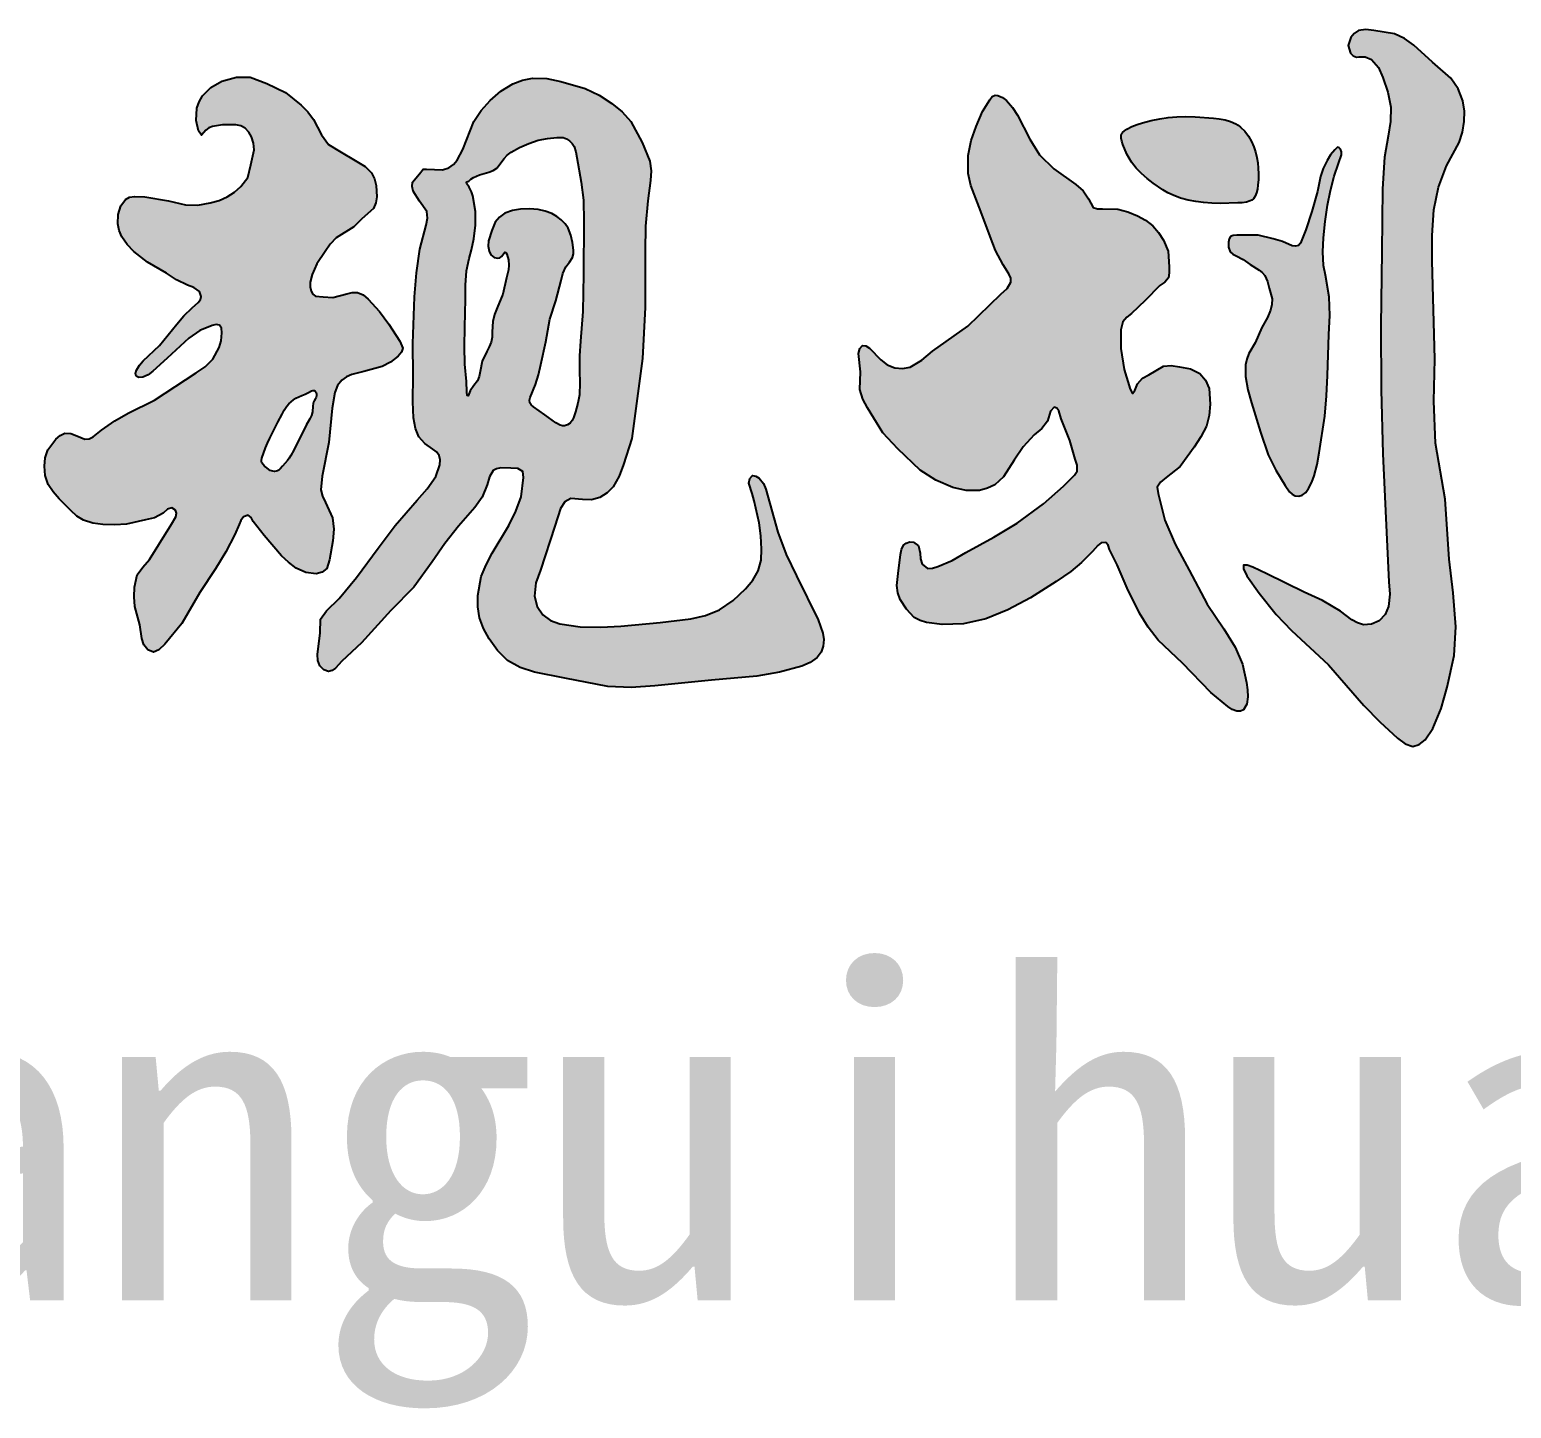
# Model space of a CAD drawing. Extents: x -137808 to 103746506, y -332957 to -111547.
# Drawn here: x 165944 to 166776, y -203745 to -202971 of the extents above; entities that cross this region are included whole.
import ezdxf

# ---------------------------------------------------------------- set-up
doc = ezdxf.new("R2010")
doc.units = 0
doc.header["$LTSCALE"] = 25
doc.header["$MEASUREMENT"] = 0
doc.layers.get('0').update_dxf_attribs({"linetype": 'CONTINUOUS'})
doc.styles.add('宋体', font='', dxfattribs={"width": 0.8})
doc.styles.get('宋体').set_extended_font_data('SimSun')

# ---------------------------------------------------------------- blocks, each defined once
blk = doc.blocks.new('tjnhty')
h = blk.add_hatch(color=256)
h.paths.add_polyline_path([(1269191.98, -1744035.84), (1269199.68, -1744028.61), (1269207.92, -1744020.25), (1269210.65, -1744018.24), (1269212.66, -1744015.89), (1269213.19, -1744013), (1269213.03, -1744009.78), (1269212.52, -1744000.93), (1269209.91, -1743994.71), (1269207.17, -1743990.42), (1269203.87, -1743986.67), (1269199.8, -1743983.56), (1269195.23, -1743981.05), (1269189.86, -1743978.8), (1269184.37, -1743977.43), (1269175.73, -1743977.23), (1269172.88, -1743977.21), (1269170.5, -1743976.43), (1269167.89, -1743971.61), (1269164.76, -1743967.09), (1269160.65, -1743963.57), (1269148.39, -1743954.73), (1269140.35, -1743946.9), (1269134.92, -1743938.06), (1269127.88, -1743924.6), (1269125.2, -1743920.26), (1269121.85, -1743916.37), (1269119.51, -1743914.59), (1269116.83, -1743913.56), (1269115.43, -1743913.27), (1269113.76, -1743914.14), (1269112.41, -1743916.03), (1269108.21, -1743922.59), (1269104.66, -1743930.99), (1269102.03, -1743938.74), (1269100.32, -1743947.14), (1269100.19, -1743957.25), (1269101.67, -1743964.05), (1269107.38, -1743978.64), (1269112.68, -1743992.6), (1269115.66, -1744000.61), (1269119.87, -1744008.68), (1269123.09, -1744013.63), (1269124.13, -1744016.03), (1269124.29, -1744018.32), (1269122.22, -1744021.78), (1269118.64, -1744025.03), (1269100.1, -1744043.02), (1269080.22, -1744056.98), (1269074.22, -1744062.07), (1269067.65, -1744065.95), (1269063.37, -1744066.85), (1269058.99, -1744066.49), (1269054.73, -1744064.7), (1269051.14, -1744061.9), (1269044.91, -1744055.41), (1269042.81, -1744054.08), (1269040.85, -1744053.79), (1269039.36, -1744055.51), (1269038.69, -1744058.38), (1269039.77, -1744068.66), (1269039.5, -1744078.66), (1269041.13, -1744083.92), (1269043.83, -1744088.94), (1269052.32, -1744102.88), (1269060.74, -1744111.91), (1269073.33, -1744123.82), (1269082.05, -1744129.51), (1269091.73, -1744133.56), (1269099.13, -1744135.21), (1269106.62, -1744135.18), (1269111.07, -1744134.05), (1269115.16, -1744132), (1269120.02, -1744127.56), (1269126.16, -1744118.27), (1269131.05, -1744110.74), (1269137.26, -1744104), (1269141.69, -1744100.38), (1269144.87, -1744096.29), (1269146.46, -1744090.69), (1269148.47, -1744088.47), (1269149.95, -1744089.06), (1269151.22, -1744090.59), (1269152.49, -1744095.02), (1269157.35, -1744107.28), (1269160.31, -1744117.63), (1269161.48, -1744121.12), (1269161.47, -1744124.39), (1269160, -1744126.61), (1269153.69, -1744132.9), (1269142.62, -1744142.78), (1269127.8, -1744153.67), (1269114.68, -1744161.5), (1269098.95, -1744170.06), (1269091.25, -1744174.65), (1269083.14, -1744177.9), (1269080.25, -1744178.92), (1269077.46, -1744178.98), (1269074.48, -1744176.54), (1269073.48, -1744173.65), (1269073.27, -1744170.47), (1269072.46, -1744166.28), (1269069.62, -1744164.25), (1269067.46, -1744164.12), (1269065.51, -1744164.76), (1269063.94, -1744166.01), (1269062.78, -1744168.45), (1269062.32, -1744171.28), (1269060.97, -1744181.81), (1269060.29, -1744188.57), (1269060.72, -1744192.67), (1269062.05, -1744196.53), (1269065.7, -1744201.8), (1269070.02, -1744206.53), (1269073.28, -1744208.28), (1269076.92, -1744209.36), (1269085.57, -1744210.58), (1269097.6, -1744210.18), (1269110.17, -1744207.34), (1269122.47, -1744202.34), (1269135.31, -1744195.45), (1269149.64, -1744186.27), (1269157.89, -1744180.68), (1269163.89, -1744175.64), (1269170.01, -1744169.43), (1269173.12, -1744166.1), (1269174.94, -1744164.71), (1269177.62, -1744164.5), (1269178.86, -1744166.04), (1269179.55, -1744168.36), (1269183.95, -1744176.93), (1269189.56, -1744190.07), (1269196.48, -1744204.06), (1269201.27, -1744211.95), (1269206.84, -1744219.25), (1269220.5, -1744232.2), (1269236.5, -1744248.59), (1269245.96, -1744256.53), (1269248.41, -1744258.16), (1269251.17, -1744259.13), (1269253.14, -1744259.14), (1269254.87, -1744258.45), (1269256.65, -1744255.16), (1269257.21, -1744251.16), (1269257.06, -1744247.22), (1269256.55, -1744243.09), (1269254.34, -1744232.71), (1269250.14, -1744223.22), (1269243.73, -1744212.85), (1269234.45, -1744199.16), (1269224.29, -1744179.95), (1269216.41, -1744165.36), (1269210.63, -1744151.87), (1269206.95, -1744136.99), (1269206.42, -1744133.48), (1269208.16, -1744130.5), (1269211.33, -1744128.05), (1269219.22, -1744121.75), (1269227.1, -1744110.89), (1269230.95, -1744105.15), (1269234.04, -1744099.16), (1269235.55, -1744093.11), (1269236.13, -1744086.79), (1269235.57, -1744078.04), (1269233.58, -1744073.32), (1269230.29, -1744069.56), (1269224.98, -1744067.05), (1269218.88, -1744065.81), (1269214.3, -1744065.16), (1269209.98, -1744065.53), (1269201.77, -1744070.39), (1269198.19, -1744072.22), (1269195.24, -1744075.4), (1269193.83, -1744079.15), (1269192.6, -1744080.82), (1269191.2, -1744078.32), (1269187.87, -1744067.34), (1269185.91, -1744055.57), (1269186.02, -1744045.1), (1269187.12, -1744040.58), (1269189.24, -1744038.02)])
h.paths.add_polyline_path([(1269261.6, -1743945.24), (1269260.64, -1743942.27), (1269259.38, -1743939.38), (1269257.67, -1743936.38), (1269255.59, -1743933.63), (1269253.18, -1743931.25), (1269251.85, -1743930.24), (1269250.45, -1743929.37), (1269247.56, -1743928.09), (1269244.47, -1743927.24), (1269241.26, -1743926.69), (1269237.99, -1743926.3), (1269227.62, -1743925.47), (1269222.5, -1743925.34), (1269217.41, -1743925.49), (1269212.61, -1743925.92), (1269207.81, -1743926.63), (1269203.01, -1743927.6), (1269198.19, -1743928.82), (1269195.07, -1743929.76), (1269192.06, -1743930.92), (1269189.28, -1743932.42), (1269188.01, -1743933.34), (1269186.84, -1743934.39), (1269186.37, -1743935.02), (1269186.1, -1743935.75), (1269186.06, -1743937.4), (1269186.48, -1743939.2), (1269187.12, -1743941.01), (1269189.38, -1743946.42), (1269190.62, -1743948.79), (1269192.01, -1743951.01), (1269194.55, -1743954.24), (1269197.51, -1743957.29), (1269200.76, -1743960.16), (1269204.18, -1743962.83), (1269209.6, -1743966.53), (1269212.41, -1743968.14), (1269215.33, -1743969.54), (1269219.45, -1743971.08), (1269223.73, -1743972.24), (1269228.07, -1743973.07), (1269232.39, -1743973.63), (1269237.06, -1743973.98), (1269241.74, -1743974.1), (1269251.62, -1743973.86), (1269254.1, -1743973.71), (1269256.5, -1743973.38), (1269258.65, -1743972.73), (1269259.57, -1743972.23), (1269260.38, -1743971.58), (1269261.46, -1743970.07), (1269262.18, -1743968.18), (1269262.63, -1743966.08), (1269262.9, -1743963.9), (1269263.16, -1743960.61), (1269263.23, -1743957.44), (1269263.11, -1743954.35), (1269262.81, -1743951.28), (1269262.32, -1743948.26)])
h.paths.add_polyline_path([(1269303.27, -1744037.08), (1269303, -1744026.6), (1269300.82, -1744014.32), (1269299.75, -1744008.99), (1269299.29, -1744001.23), (1269299.75, -1743993.41), (1269300.64, -1743984.23), (1269301.95, -1743975.12), (1269303.64, -1743966.94), (1269305.79, -1743958.87), (1269308.2, -1743951.62), (1269309.78, -1743946.78), (1269309.82, -1743945.24), (1269309.26, -1743943.73), (1269308.46, -1743942.87), (1269307.57, -1743942.58), (1269306.05, -1743944.07), (1269303.68, -1743946.9), (1269301.72, -1743950.06), (1269299.58, -1743954.44), (1269298, -1743959.01), (1269296.32, -1743967.45), (1269293.21, -1743978.71), (1269289.9, -1743989), (1269287.57, -1743994.63), (1269286.78, -1743996.42), (1269285.63, -1743997.74), (1269283.98, -1743998.17), (1269282.13, -1743997.94), (1269276.68, -1743995.41), (1269271.44, -1743994.05), (1269263.08, -1743991.91), (1269257.44, -1743991.91), (1269251.03, -1743991.91), (1269249.1, -1743992.04), (1269247.53, -1743992.69), (1269246.71, -1743994.03), (1269246.36, -1743995.8), (1269246.4, -1743998.76), (1269247.34, -1744001.24), (1269248.78, -1744002.6), (1269250.65, -1744003.61), (1269254.72, -1744005.51), (1269258.61, -1744008.42), (1269263.66, -1744011.53), (1269265.38, -1744012.95), (1269266.77, -1744014.64), (1269268.23, -1744018), (1269269.25, -1744021.64), (1269270.95, -1744027.64), (1269270.82, -1744030.87), (1269270.02, -1744034.07), (1269268.32, -1744038.21), (1269265.19, -1744043.72), (1269261.29, -1744052.38), (1269257.82, -1744058.44), (1269256.7, -1744061.47), (1269256.03, -1744064.66), (1269255.87, -1744071.22), (1269257.19, -1744078.79), (1269259.34, -1744086.15), (1269264.32, -1744102.61), (1269268.6, -1744115.27), (1269272.91, -1744123.86), (1269278.15, -1744132.46), (1269280.63, -1744135.98), (1269282.12, -1744137.34), (1269283.89, -1744138.19), (1269285.82, -1744138.38), (1269287.71, -1744137.92), (1269289.73, -1744136.32), (1269291.26, -1744134.1), (1269293.11, -1744130.59), (1269294.54, -1744127), (1269296.15, -1744120.69), (1269297.27, -1744114.18), (1269300.55, -1744093.45), (1269301.47, -1744082.15), (1269301.91, -1744070.8), (1269302.73, -1744047.61)])
h.paths.add_polyline_path([(1269360.69, -1744006.42), (1269360.69, -1743992.1), (1269361.76, -1743977.78), (1269364.23, -1743965.01), (1269368.82, -1743952.94), (1269375.89, -1743939.87), (1269377.78, -1743934.11), (1269378.76, -1743928.1), (1269378.85, -1743922.31), (1269377.98, -1743916.6), (1269375.35, -1743909.77), (1269371.18, -1743903.79), (1269360.97, -1743894.9), (1269350.51, -1743885.23), (1269345.26, -1743881.52), (1269339.52, -1743878.95), (1269328, -1743877.12), (1269323.51, -1743876.55), (1269319.37, -1743877.12), (1269317.04, -1743878.72), (1269315.18, -1743881.04), (1269313.61, -1743885.49), (1269314.92, -1743889.67), (1269316.43, -1743891.33), (1269318.32, -1743892.02), (1269319.5, -1743891.79), (1269323.19, -1743891.75), (1269326.68, -1743893.29), (1269330.58, -1743897.78), (1269333.03, -1743903.47), (1269335.89, -1743911.72), (1269337.54, -1743920), (1269337.33, -1743928.15), (1269336.04, -1743936.36), (1269334.03, -1743948.21), (1269332.87, -1743965.99), (1269332.44, -1744001.03), (1269332.01, -1744042.91), (1269332.11, -1744078.84), (1269333.07, -1744114.77), (1269335.22, -1744162.7), (1269336.41, -1744186.48), (1269336.99, -1744193.51), (1269336.3, -1744200.4), (1269334.3, -1744204.91), (1269330.91, -1744208.48), (1269326.75, -1744210.34), (1269322.29, -1744210.63), (1269318.81, -1744209.64), (1269315.58, -1744207.8), (1269309.35, -1744203.1), (1269299.11, -1744197.01), (1269288.87, -1744192.32), (1269267.85, -1744182.09), (1269260.02, -1744178.33), (1269256.86, -1744177.23), (1269254.91, -1744177.25), (1269254.76, -1744179.32), (1269256.7, -1744183.16), (1269263.54, -1744192.86), (1269273.17, -1744204.87), (1269281.86, -1744213.87), (1269302.63, -1744233.06), (1269322.45, -1744256), (1269331.28, -1744265.22), (1269341.33, -1744274.37), (1269345.5, -1744277.58), (1269349.9, -1744278.97), (1269353.54, -1744277.79), (1269356.8, -1744275.21), (1269361.19, -1744268.94), (1269365.81, -1744257.66), (1269369.14, -1744245.75), (1269373.05, -1744227.86), (1269374.05, -1744211.79), (1269372.51, -1744192.77), (1269370.32, -1744173.79), (1269368.08, -1744140.2), (1269362.7, -1744108.62), (1269361.73, -1744085.13), (1269362.29, -1744061.5)])
h = blk.add_hatch(color=256)
h.paths.add_polyline_path([(1268743.11, -1744089.09), (1268744.68, -1744080.26), (1268746.25, -1744076.36), (1268748.65, -1744073.24), (1268751.23, -1744071.47), (1268754.28, -1744070.21), (1268761.02, -1744068.5), (1268771.24, -1744065.59), (1268775.89, -1744063.24), (1268780.18, -1744059.85), (1268782.03, -1744057.69), (1268782.86, -1744055.32), (1268781.21, -1744051.41), (1268775.03, -1744041.94), (1268769.81, -1744034.81), (1268763.45, -1744027.81), (1268760.64, -1744025.46), (1268757.49, -1744024.03), (1268754.51, -1744024.04), (1268751.45, -1744024.84), (1268743.48, -1744027.01), (1268738.17, -1744026.61), (1268733.82, -1744026.13), (1268732.35, -1744025), (1268731.33, -1744023.39), (1268730.79, -1744020.94), (1268730.92, -1744018.4), (1268731.89, -1744014.06), (1268734.59, -1744008.04), (1268739.24, -1744001.04), (1268742.12, -1743996.95), (1268745.52, -1743993.4), (1268755.44, -1743987.31), (1268759.81, -1743982.67), (1268766.35, -1743976.95), (1268767.73, -1743973.84), (1268768.26, -1743970.36), (1268767.82, -1743964.05), (1268766.92, -1743960.36), (1268765.33, -1743957.02), (1268761.65, -1743953.41), (1268757.11, -1743950.57), (1268747.29, -1743944.86), (1268741.13, -1743941.05), (1268737.17, -1743935.62), (1268732.76, -1743926.98), (1268729.6, -1743922.75), (1268725.87, -1743918.92), (1268716.92, -1743911.88), (1268706.51, -1743906.75), (1268697.12, -1743903.24), (1268689.5, -1743903.24), (1268681.28, -1743905.43), (1268675.12, -1743908.95), (1268670.43, -1743913.79), (1268668.49, -1743917.08), (1268667.2, -1743920.68), (1268666.76, -1743927.56), (1268668.23, -1743933.43), (1268669.79, -1743935.75), (1268672.18, -1743933.07), (1268673.95, -1743931.65), (1268675.92, -1743930.96), (1268681.67, -1743929.91), (1268689.05, -1743929.91), (1268691.9, -1743930.59), (1268694.42, -1743931.92), (1268696.43, -1743934.1), (1268697.87, -1743936.8), (1268699.01, -1743940.36), (1268699.31, -1743943.99), (1268697.46, -1743952.39), (1268695.76, -1743959.49), (1268691.9, -1743964.58), (1268688.29, -1743967.81), (1268684.33, -1743970.45), (1268679.69, -1743972.46), (1268674.76, -1743973.84), (1268667.81, -1743975.02), (1268660.86, -1743974.92), (1268651.28, -1743972.61), (1268638, -1743970.45), (1268632.16, -1743970.17), (1268629.48, -1743970.64), (1268627.19, -1743971.84), (1268624.56, -1743975.39), (1268622.97, -1743980.39), (1268622.86, -1743985.57), (1268623.69, -1743989.3), (1268625.18, -1743992.82), (1268628.13, -1743997.26), (1268631.79, -1744001.17), (1268639.5, -1744007.14), (1268650.2, -1744013.35), (1268655.82, -1744017), (1268661.9, -1744020.07), (1268665.62, -1744021.37), (1268668.62, -1744023.55), (1268669.61, -1744026.28), (1268669.2, -1744028.12), (1268668.03, -1744029.77), (1268664.64, -1744032.75), (1268659.89, -1744037.26), (1268655.93, -1744041.95), (1268646.17, -1744053.88), (1268637.09, -1744062.57), (1268634.98, -1744064.83), (1268633.34, -1744067.69), (1268632.86, -1744069.53), (1268633.14, -1744071.05), (1268634.72, -1744071.78), (1268636.89, -1744071.64), (1268639.97, -1744070.31), (1268642.42, -1744068.29), (1268650.52, -1744060.99), (1268662.76, -1744049.74), (1268668.88, -1744045.4), (1268675.79, -1744042.64), (1268678.06, -1744042.15), (1268679.94, -1744042.44), (1268681.02, -1744044.22), (1268681.32, -1744046.78), (1268680.94, -1744051.16), (1268679.74, -1744055.07), (1268676.19, -1744061.58), (1268671.89, -1744065.76), (1268666.91, -1744069.27), (1268643.4, -1744084.54), (1268628.66, -1744091.89), (1268621.18, -1744096.07), (1268613.7, -1744101.43), (1268609.06, -1744105.11), (1268606.73, -1744106.28), (1268604.38, -1744106.52), (1268599.91, -1744104.53), (1268596.52, -1744103.18), (1268593.19, -1744103.04), (1268590.51, -1744104.37), (1268588.1, -1744106.52), (1268583.5, -1744112.48), (1268582.07, -1744116.84), (1268581.63, -1744121.55), (1268582.11, -1744126.88), (1268583.75, -1744131.86), (1268586.47, -1744136.09), (1268589.84, -1744139.93), (1268596.45, -1744146.59), (1268599.88, -1744149.6), (1268603.65, -1744152.01), (1268608.85, -1744153.63), (1268614.4, -1744154.28), (1268621.16, -1744154.55), (1268627.81, -1744154.08), (1268638.37, -1744151.81), (1268643.54, -1744150.65), (1268648.33, -1744148.07), (1268650.68, -1744145.84), (1268653.16, -1744144.92), (1268655.23, -1744146.3), (1268655.8, -1744148.05), (1268655.39, -1744150.01), (1268653.06, -1744154.08), (1268645.83, -1744165.56), (1268640.58, -1744174.08), (1268636.85, -1744178.25), (1268633.74, -1744182.66), (1268632.23, -1744189.59), (1268631.98, -1744195.02), (1268632.48, -1744200.3), (1268635.25, -1744210.75), (1268636.4, -1744218.36), (1268637.52, -1744221.84), (1268639.71, -1744224.71), (1268642.87, -1744226.11), (1268645.96, -1744224.71), (1268649.25, -1744221.53), (1268658.8, -1744209.96), (1268668.93, -1744192.6), (1268677.62, -1744179.3), (1268683.53, -1744169.79), (1268688.64, -1744159.9), (1268690.9, -1744154.36), (1268691.84, -1744152.03), (1268693.39, -1744150.07), (1268696.11, -1744149.17), (1268697.71, -1744150.45), (1268698.93, -1744152.67), (1268705.04, -1744160.58), (1268714.66, -1744171.88), (1268718.61, -1744175.58), (1268723.03, -1744178.78), (1268728.36, -1744181.37), (1268734.22, -1744182.05), (1268737.62, -1744181.14), (1268740.22, -1744179.12), (1268741.77, -1744174.25), (1268743.59, -1744163.61), (1268744.11, -1744157.05), (1268743.33, -1744150.63), (1268739.43, -1744142.07), (1268737.79, -1744138.5), (1268736.83, -1744134.81), (1268737.61, -1744127.28), (1268741.25, -1744108.34)])
h.paths.add_polyline_path([(1268708.12, -1744105.91), (1268712.72, -1744096.97), (1268715.04, -1744092.39), (1268716.32, -1744090.16), (1268717.8, -1744088.02), (1268718.92, -1744086.68), (1268720.15, -1744085.44), (1268721.48, -1744084.34), (1268722.88, -1744083.43), (1268724.53, -1744082.65), (1268726.25, -1744081.98), (1268728.04, -1744081.25), (1268729.89, -1744080.29), (1268732.03, -1744079.02), (1268733.4, -1744079.1), (1268734.45, -1744080.77), (1268734.5, -1744082.56), (1268733.89, -1744083.62), (1268733.04, -1744084.88), (1268732.72, -1744085.62), (1268732.51, -1744086.4), (1268732.31, -1744088.02), (1268732.07, -1744091.17), (1268731.55, -1744093.12), (1268730.73, -1744095), (1268728.68, -1744098.66), (1268726.82, -1744102.15), (1268725.11, -1744105.67), (1268721.67, -1744112.68), (1268719.98, -1744115.67), (1268719.04, -1744117.11), (1268718.04, -1744118.48), (1268715.38, -1744121.62), (1268713.67, -1744123.59), (1268712.13, -1744124.47), (1268710.37, -1744124.62), (1268708.76, -1744124.19), (1268707.7, -1744123.53), (1268706.43, -1744122.59), (1268705.22, -1744121.62), (1268703.93, -1744120.25), (1268703.51, -1744118.64), (1268703.77, -1744117.03), (1268705.76, -1744111.4), (1268706.89, -1744108.63)], flags=16)
h.paths.add_polyline_path([(1268906.83, -1744120.72), (1268911.46, -1744106.1), (1268914.51, -1744083.64), (1268917.44, -1744061.26), (1268918.9, -1744032.59), (1268918.94, -1744000.97), (1268919.15, -1743986.84), (1268920.36, -1743972.58), (1268921.98, -1743961.29), (1268922.22, -1743955.74), (1268921.55, -1743950.34), (1268917.28, -1743939.93), (1268910.89, -1743928.1), (1268906.01, -1743922.63), (1268900.24, -1743917.93), (1268893.01, -1743913.3), (1268885.32, -1743909.65), (1268871.59, -1743905.63), (1268863.66, -1743904.03), (1268855.72, -1743903.73), (1268850.04, -1743904.89), (1268844.59, -1743907.05), (1268837.83, -1743911.13), (1268831.81, -1743916.27), (1268826.82, -1743921.88), (1268822.81, -1743928.1), (1268816.53, -1743943.76), (1268813.41, -1743949.74), (1268811.32, -1743952.23), (1268808.76, -1743954.12), (1268805.06, -1743955.32), (1268796.17, -1743954.95), (1268794.26, -1743954.9), (1268792.2, -1743957.54), (1268788.38, -1743962.25), (1268788.09, -1743964.67), (1268788.67, -1743967.25), (1268792.2, -1743972.83), (1268796.32, -1743978.71), (1268796.68, -1743982.43), (1268796.03, -1743986.35), (1268792.5, -1743999.88), (1268790.45, -1744013.04), (1268789.48, -1744026.53), (1268788.45, -1744052.78), (1268788.76, -1744070.55), (1268788.44, -1744085.51), (1268788.91, -1744094.56), (1268789.95, -1744100.42), (1268791.9, -1744105.06), (1268795.17, -1744108.94), (1268799.73, -1744112), (1268801.78, -1744113.6), (1268803.22, -1744115.57), (1268803.82, -1744118.07), (1268803.7, -1744120.78), (1268801.33, -1744127.42), (1268796.55, -1744134.32), (1268790.9, -1744140.68), (1268778.57, -1744154.89), (1268769.09, -1744167.68), (1268756.83, -1744184.05), (1268747.2, -1744195.82), (1268740, -1744202.74), (1268736.55, -1744207.52), (1268736.47, -1744215.2), (1268734.96, -1744227.36), (1268735.11, -1744230.69), (1268736.31, -1744233.77), (1268738.48, -1744235.87), (1268741.12, -1744236.83), (1268743.21, -1744236.38), (1268745.13, -1744235.05), (1268748.71, -1744231.14), (1268759.61, -1744220.72), (1268776.22, -1744202.66), (1268789, -1744189.46), (1268799.25, -1744175.3), (1268806.41, -1744165.08), (1268814.13, -1744155.36), (1268823.36, -1744144.79), (1268827.32, -1744138.93), (1268830.25, -1744132.15), (1268831.57, -1744127.61), (1268833.56, -1744124.1), (1268835.44, -1744123.04), (1268837.82, -1744122.61), (1268843.52, -1744122.68), (1268847.51, -1744123.01), (1268850.15, -1744124.57), (1268850.63, -1744127.89), (1268849.21, -1744138.78), (1268846.34, -1744146.95), (1268842.36, -1744154.9), (1268833.09, -1744170.52), (1268829.58, -1744176.94), (1268826.87, -1744183.63), (1268825.03, -1744194.2), (1268824.97, -1744200.56), (1268825.9, -1744206.77), (1268828.15, -1744212.83), (1268831.35, -1744218.58), (1268836.02, -1744225.17), (1268841.62, -1744230.67), (1268848.72, -1744234.71), (1268856.72, -1744237.28), (1268873.78, -1744240.56), (1268898.03, -1744245.35), (1268911.11, -1744245.79), (1268924.31, -1744244.92), (1268956.08, -1744241.76), (1268981.61, -1744239.42), (1268994.29, -1744237.32), (1269006.79, -1744233.84), (1269011.49, -1744231.89), (1269015.5, -1744228.99), (1269017.64, -1744226.03), (1269018.91, -1744222.62), (1269019.22, -1744218.96), (1269018.67, -1744215.27), (1269016.07, -1744207.94), (1269003.87, -1744183.2), (1268998.05, -1744171.16), (1268993.32, -1744158.68), (1268986.68, -1744134.52), (1268985.27, -1744131.25), (1268982.89, -1744128.36), (1268980.96, -1744127.14), (1268979.09, -1744126.94), (1268977.68, -1744128.59), (1268977.2, -1744131.2), (1268978.9, -1744136.95), (1268980.04, -1744141.15), (1268982.89, -1744153.47), (1268983.94, -1744160.73), (1268984.31, -1744168.15), (1268983.95, -1744174.47), (1268982.41, -1744180.46), (1268979.36, -1744185.69), (1268975.3, -1744190.41), (1268968.35, -1744197), (1268960.61, -1744202.25), (1268952.87, -1744205.42), (1268944.59, -1744207.37), (1268927.42, -1744209.36), (1268905.19, -1744211.38), (1268894, -1744211.9), (1268882.39, -1744211.72), (1268870.95, -1744210.21), (1268865.82, -1744208.27), (1268861.53, -1744205.09), (1268858.31, -1744200.3), (1268856.79, -1744194.67), (1268857.61, -1744187.18), (1268860.11, -1744179.99), (1268868.17, -1744155.36), (1268871.41, -1744145.4), (1268873.84, -1744141.66), (1268877.2, -1744139.78), (1268883.68, -1744140.34), (1268888.76, -1744140.44), (1268893.5, -1744139.23), (1268897.56, -1744136.67), (1268900.91, -1744133.12), (1268904.33, -1744127.16)])
h.paths.add_polyline_path([(1268873.7, -1744099.05), (1268872.42, -1744098.99), (1268871.16, -1744098.59), (1268868.73, -1744097.2), (1268862.65, -1744092.79), (1268856.2, -1744088.37), (1268854.97, -1744087.27), (1268854.17, -1744085.98), (1268854.05, -1744084.54), (1268854.36, -1744083.03), (1268857.3, -1744075.85), (1268858.99, -1744070.34), (1268860.25, -1744064.62), (1268863.2, -1744051.74), (1268865.41, -1744039.03), (1268868.73, -1744028.72), (1268871.67, -1744017.44), (1268872.75, -1744013.47), (1268874.46, -1744009.78), (1268876.46, -1744007.15), (1268878.18, -1744004.45), (1268878.69, -1744002.5), (1268878.77, -1744000.42), (1268878.18, -1743996.09), (1268877.2, -1743991.85), (1268875.62, -1743987.97), (1268873.91, -1743985.48), (1268871.76, -1743983.28), (1268869.28, -1743981.39), (1268866.57, -1743979.85), (1268862.8, -1743978.4), (1268858.9, -1743977.53), (1268853.94, -1743977.1), (1268848.92, -1743977.3), (1268844.37, -1743978.02), (1268840.09, -1743979.62), (1268837.06, -1743981.81), (1268834.75, -1743984.72), (1268832.9, -1743989.36), (1268831.04, -1743995.16), (1268830.77, -1743998.07), (1268831.27, -1744000.96), (1268832.33, -1744002.99), (1268834.06, -1744004.45), (1268836.22, -1744004.87), (1268837.29, -1744004.61), (1268838.24, -1744003.98), (1268840.09, -1744001.43), (1268840.7, -1744001.66), (1268841.29, -1744002.69), (1268842.18, -1744005.84), (1268842.46, -1744008.84), (1268842.21, -1744011.36), (1268841.02, -1744015.81), (1268838.93, -1744025.09), (1268835.84, -1744032.74), (1268834.33, -1744036.51), (1268833.36, -1744040.41), (1268833.08, -1744046.28), (1268832.94, -1744049.2), (1268832.43, -1744052.01), (1268831.37, -1744054.67), (1268829.96, -1744057.24), (1268827.38, -1744062.61), (1268826.3, -1744068.44), (1268825.75, -1744071.25), (1268824.75, -1744073.72), (1268822.72, -1744076.25), (1268820.65, -1744079.28), (1268819.48, -1744082.2), (1268819.07, -1744081.93), (1268818.84, -1744079.96), (1268818.6, -1744074.01), (1268817.72, -1744064.36), (1268817.44, -1744054.45), (1268817.72, -1744043.6), (1268818.02, -1744027.81), (1268818.04, -1744019.91), (1268818.6, -1744012.02), (1268820.07, -1744005), (1268821.49, -1744000.21), (1268822.79, -1743993.94), (1268823.67, -1743986.4), (1268823.58, -1743978.68), (1268822.11, -1743969.91), (1268821.49, -1743967.63), (1268820.07, -1743964.94), (1268818.48, -1743962.54), (1268818.89, -1743962.01), (1268819.95, -1743961.71), (1268821.1, -1743960.45), (1268822.52, -1743959.47), (1268825.87, -1743958.12), (1268831.16, -1743956.65), (1268833.56, -1743955.69), (1268835.61, -1743954.29), (1268839.67, -1743948.85), (1268841.52, -1743946.93), (1268843.65, -1743945.32), (1268848.37, -1743942.71), (1268853.58, -1743940.41), (1268858.92, -1743938.65), (1268864.08, -1743937.59), (1268869.36, -1743937.03), (1268872.84, -1743937.14), (1268874.71, -1743937.82), (1268876.42, -1743938.95), (1268877.87, -1743940.42), (1268878.99, -1743942.13), (1268880.06, -1743945.18), (1268880.61, -1743948.38), (1268883.05, -1743962.17), (1268884.32, -1743972.37), (1268884.56, -1743984.19), (1268884.29, -1744013.84), (1268883.92, -1744034.78), (1268882.65, -1744051.37), (1268882.13, -1744059.69), (1268882.05, -1744068.05), (1268882.3, -1744074.82), (1268882.05, -1744081.51), (1268881.1, -1744086.31), (1268879.78, -1744091.13), (1268878.69, -1744094.49), (1268877.91, -1744096.03), (1268876.83, -1744097.39), (1268875.37, -1744098.48)], flags=16)
at = {"color": 7}
for points in [[(1269319.5, -1743891.79), (1269323.19, -1743891.75), (1269326.68, -1743893.29), (1269330.58, -1743897.78), (1269333.03, -1743903.47), (1269335.89, -1743911.72), (1269337.54, -1743920), (1269337.33, -1743928.15), (1269336.04, -1743936.36), (1269334.03, -1743948.21), (1269332.87, -1743965.99), (1269332.44, -1744001.03), (1269332.01, -1744042.91), (1269332.11, -1744078.84), (1269333.07, -1744114.77), (1269335.22, -1744162.7), (1269336.41, -1744186.48), (1269336.99, -1744193.51), (1269336.3, -1744200.4), (1269334.3, -1744204.91), (1269330.91, -1744208.48), (1269326.75, -1744210.34), (1269322.29, -1744210.63), (1269318.81, -1744209.64), (1269315.58, -1744207.8), (1269309.35, -1744203.1), (1269299.11, -1744197.01), (1269288.87, -1744192.32), (1269267.85, -1744182.09), (1269260.02, -1744178.33), (1269256.86, -1744177.23), (1269254.91, -1744177.25), (1269254.76, -1744179.32), (1269256.7, -1744183.16), (1269263.54, -1744192.86), (1269273.17, -1744204.87), (1269281.86, -1744213.87), (1269302.63, -1744233.06), (1269322.45, -1744256), (1269331.28, -1744265.22), (1269341.33, -1744274.37), (1269345.5, -1744277.58), (1269349.9, -1744278.97), (1269353.54, -1744277.79), (1269356.8, -1744275.21), (1269361.19, -1744268.94), (1269365.81, -1744257.66), (1269369.14, -1744245.75), (1269373.05, -1744227.86), (1269374.05, -1744211.79), (1269372.51, -1744192.77), (1269370.32, -1744173.79), (1269368.08, -1744140.2), (1269362.7, -1744108.62), (1269361.73, -1744085.13), (1269362.29, -1744061.5), (1269360.69, -1744006.42), (1269360.69, -1743992.1), (1269361.76, -1743977.78), (1269364.23, -1743965.01), (1269368.82, -1743952.94), (1269375.89, -1743939.87), (1269377.78, -1743934.11), (1269378.76, -1743928.1), (1269378.85, -1743922.31), (1269377.98, -1743916.6), (1269375.35, -1743909.77), (1269371.18, -1743903.79), (1269360.97, -1743894.9), (1269350.51, -1743885.23), (1269345.26, -1743881.52), (1269339.52, -1743878.95), (1269328, -1743877.12), (1269323.51, -1743876.55), (1269319.37, -1743877.12), (1269317.04, -1743878.72), (1269315.18, -1743881.04), (1269313.61, -1743885.49), (1269314.92, -1743889.67), (1269316.43, -1743891.33), (1269318.32, -1743892.02)], [(1268668.23, -1743933.43), (1268666.76, -1743927.56), (1268667.2, -1743920.68), (1268668.49, -1743917.08), (1268670.43, -1743913.79), (1268675.12, -1743908.95), (1268681.28, -1743905.43), (1268689.5, -1743903.24), (1268697.12, -1743903.24), (1268706.51, -1743906.75), (1268716.92, -1743911.88), (1268725.87, -1743918.92), (1268729.6, -1743922.75), (1268732.76, -1743926.98), (1268737.17, -1743935.62), (1268741.13, -1743941.05), (1268747.29, -1743944.86), (1268757.11, -1743950.57), (1268761.65, -1743953.41), (1268765.33, -1743957.02), (1268766.92, -1743960.36), (1268767.82, -1743964.05), (1268768.26, -1743970.36), (1268767.73, -1743973.84), (1268766.35, -1743976.95), (1268759.81, -1743982.67), (1268755.44, -1743987.31), (1268745.52, -1743993.4), (1268742.12, -1743996.95), (1268739.24, -1744001.04), (1268734.59, -1744008.04), (1268731.89, -1744014.06), (1268730.92, -1744018.4), (1268730.79, -1744020.94), (1268731.33, -1744023.39), (1268732.35, -1744025), (1268733.82, -1744026.13), (1268738.17, -1744026.61), (1268743.48, -1744027.01), (1268751.45, -1744024.84), (1268754.51, -1744024.04), (1268757.49, -1744024.03), (1268760.64, -1744025.46), (1268763.45, -1744027.81), (1268769.81, -1744034.81), (1268775.03, -1744041.94), (1268781.21, -1744051.41), (1268782.86, -1744055.32), (1268782.03, -1744057.69), (1268780.18, -1744059.85), (1268775.89, -1744063.24), (1268771.24, -1744065.59), (1268761.02, -1744068.5), (1268754.28, -1744070.21), (1268751.23, -1744071.47), (1268748.65, -1744073.24), (1268746.25, -1744076.36), (1268744.68, -1744080.26), (1268743.11, -1744089.09), (1268741.25, -1744108.34), (1268737.61, -1744127.28), (1268736.83, -1744134.81), (1268737.79, -1744138.5), (1268739.43, -1744142.07), (1268743.33, -1744150.63), (1268744.11, -1744157.05), (1268743.59, -1744163.61), (1268741.77, -1744174.25), (1268740.22, -1744179.12), (1268737.62, -1744181.14), (1268734.22, -1744182.05), (1268728.36, -1744181.37), (1268723.03, -1744178.78), (1268718.61, -1744175.58), (1268714.66, -1744171.88), (1268705.04, -1744160.58), (1268698.93, -1744152.67), (1268697.71, -1744150.45), (1268696.11, -1744149.17), (1268693.39, -1744150.07), (1268691.84, -1744152.03), (1268690.9, -1744154.36), (1268688.64, -1744159.9), (1268683.53, -1744169.79), (1268677.62, -1744179.3), (1268668.93, -1744192.6), (1268658.8, -1744209.96), (1268649.25, -1744221.53), (1268645.96, -1744224.71), (1268642.87, -1744226.11), (1268639.71, -1744224.71), (1268637.52, -1744221.84), (1268636.4, -1744218.36), (1268635.25, -1744210.75), (1268632.48, -1744200.3), (1268631.98, -1744195.02), (1268632.23, -1744189.59), (1268633.74, -1744182.66), (1268636.85, -1744178.25), (1268640.58, -1744174.08), (1268645.83, -1744165.56), (1268653.06, -1744154.08), (1268655.39, -1744150.01), (1268655.8, -1744148.05), (1268655.23, -1744146.3), (1268653.16, -1744144.92), (1268650.68, -1744145.84), (1268648.33, -1744148.07), (1268643.54, -1744150.65), (1268638.37, -1744151.81), (1268627.81, -1744154.08), (1268621.16, -1744154.55), (1268614.4, -1744154.28), (1268608.85, -1744153.63), (1268603.65, -1744152.01), (1268599.88, -1744149.6), (1268596.45, -1744146.59), (1268589.84, -1744139.93), (1268586.47, -1744136.09), (1268583.75, -1744131.86), (1268582.11, -1744126.88), (1268581.63, -1744121.55), (1268582.07, -1744116.84), (1268583.5, -1744112.48), (1268588.1, -1744106.52), (1268590.51, -1744104.37), (1268593.19, -1744103.04), (1268596.52, -1744103.18), (1268599.91, -1744104.53), (1268604.38, -1744106.52), (1268606.73, -1744106.28), (1268609.06, -1744105.11), (1268613.7, -1744101.43), (1268621.18, -1744096.07), (1268628.66, -1744091.89), (1268643.4, -1744084.54), (1268666.91, -1744069.27), (1268671.89, -1744065.76), (1268676.19, -1744061.58), (1268679.74, -1744055.07), (1268680.94, -1744051.16), (1268681.32, -1744046.78), (1268681.02, -1744044.22), (1268679.94, -1744042.44), (1268678.06, -1744042.15), (1268675.79, -1744042.64), (1268668.88, -1744045.4), (1268662.76, -1744049.74), (1268650.52, -1744060.99), (1268642.42, -1744068.29), (1268639.97, -1744070.31), (1268636.89, -1744071.64), (1268634.72, -1744071.78), (1268633.14, -1744071.05), (1268632.86, -1744069.53), (1268633.34, -1744067.69), (1268634.98, -1744064.83), (1268637.09, -1744062.57), (1268646.17, -1744053.88), (1268655.93, -1744041.95), (1268659.89, -1744037.26), (1268664.64, -1744032.75), (1268668.03, -1744029.77), (1268669.2, -1744028.12), (1268669.61, -1744026.28), (1268668.62, -1744023.55), (1268665.62, -1744021.37), (1268661.9, -1744020.07), (1268655.82, -1744017), (1268650.2, -1744013.35), (1268639.5, -1744007.14), (1268631.79, -1744001.17), (1268628.13, -1743997.26), (1268625.18, -1743992.82), (1268623.69, -1743989.3), (1268622.86, -1743985.57), (1268622.97, -1743980.39), (1268624.56, -1743975.39), (1268627.19, -1743971.84), (1268629.48, -1743970.64), (1268632.16, -1743970.17), (1268638, -1743970.45), (1268651.28, -1743972.61), (1268660.86, -1743974.92), (1268667.81, -1743975.02), (1268674.76, -1743973.84), (1268679.69, -1743972.46), (1268684.33, -1743970.45), (1268688.29, -1743967.81), (1268691.9, -1743964.58), (1268695.76, -1743959.49), (1268697.46, -1743952.39), (1268699.31, -1743943.99), (1268699.01, -1743940.36), (1268697.87, -1743936.8), (1268696.43, -1743934.1), (1268694.42, -1743931.92), (1268691.9, -1743930.59), (1268689.05, -1743929.91), (1268681.67, -1743929.91), (1268675.92, -1743930.96), (1268673.95, -1743931.65), (1268672.18, -1743933.07), (1268669.79, -1743935.75)], [(1268796.17, -1743954.95), (1268805.06, -1743955.32), (1268808.76, -1743954.12), (1268811.32, -1743952.23), (1268813.41, -1743949.74), (1268816.53, -1743943.76), (1268822.81, -1743928.1), (1268826.82, -1743921.88), (1268831.81, -1743916.27), (1268837.83, -1743911.13), (1268844.59, -1743907.05), (1268850.04, -1743904.89), (1268855.72, -1743903.73), (1268863.66, -1743904.03), (1268871.59, -1743905.63), (1268885.32, -1743909.65), (1268893.01, -1743913.3), (1268900.24, -1743917.93), (1268906.01, -1743922.63), (1268910.89, -1743928.1), (1268917.28, -1743939.93), (1268921.55, -1743950.34), (1268922.22, -1743955.74), (1268921.98, -1743961.29), (1268920.36, -1743972.58), (1268919.15, -1743986.84), (1268918.94, -1744000.97), (1268918.9, -1744032.59), (1268917.44, -1744061.26), (1268914.51, -1744083.64), (1268911.46, -1744106.1), (1268906.83, -1744120.72), (1268904.33, -1744127.16), (1268900.91, -1744133.12), (1268897.56, -1744136.67), (1268893.5, -1744139.23), (1268888.76, -1744140.44), (1268883.68, -1744140.34), (1268877.2, -1744139.78), (1268873.84, -1744141.66), (1268871.41, -1744145.4), (1268868.17, -1744155.36), (1268860.11, -1744179.99), (1268857.61, -1744187.18), (1268856.79, -1744194.67), (1268858.31, -1744200.3), (1268861.53, -1744205.09), (1268865.82, -1744208.27), (1268870.95, -1744210.21), (1268882.39, -1744211.72), (1268894, -1744211.9), (1268905.19, -1744211.38), (1268927.42, -1744209.36), (1268944.59, -1744207.37), (1268952.87, -1744205.42), (1268960.61, -1744202.25), (1268968.35, -1744197), (1268975.3, -1744190.41), (1268979.36, -1744185.69), (1268982.41, -1744180.46), (1268983.95, -1744174.47), (1268984.31, -1744168.15), (1268983.94, -1744160.73), (1268982.89, -1744153.47), (1268980.04, -1744141.15), (1268978.9, -1744136.95), (1268977.2, -1744131.2), (1268977.68, -1744128.59), (1268979.09, -1744126.94), (1268980.96, -1744127.14), (1268982.89, -1744128.36), (1268985.27, -1744131.25), (1268986.68, -1744134.52), (1268993.32, -1744158.68), (1268998.05, -1744171.16), (1269003.87, -1744183.2), (1269016.07, -1744207.94), (1269018.67, -1744215.27), (1269019.22, -1744218.96), (1269018.91, -1744222.62), (1269017.64, -1744226.03), (1269015.5, -1744228.99), (1269011.49, -1744231.89), (1269006.79, -1744233.84), (1268994.29, -1744237.32), (1268981.61, -1744239.42), (1268956.08, -1744241.76), (1268924.31, -1744244.92), (1268911.11, -1744245.79), (1268898.03, -1744245.35), (1268873.78, -1744240.56), (1268856.72, -1744237.28), (1268848.72, -1744234.71), (1268841.62, -1744230.67), (1268836.02, -1744225.17), (1268831.35, -1744218.58), (1268828.15, -1744212.83), (1268825.9, -1744206.77), (1268824.97, -1744200.56), (1268825.03, -1744194.2), (1268826.87, -1744183.63), (1268829.58, -1744176.94), (1268833.09, -1744170.52), (1268842.36, -1744154.9), (1268846.34, -1744146.95), (1268849.21, -1744138.78), (1268850.63, -1744127.89), (1268850.15, -1744124.57), (1268847.51, -1744123.01), (1268843.52, -1744122.68), (1268837.82, -1744122.61), (1268835.44, -1744123.04), (1268833.56, -1744124.1), (1268831.57, -1744127.61), (1268830.25, -1744132.15), (1268827.32, -1744138.93), (1268823.36, -1744144.79), (1268814.13, -1744155.36), (1268806.41, -1744165.08), (1268799.25, -1744175.3), (1268789, -1744189.46), (1268776.22, -1744202.66), (1268759.61, -1744220.72), (1268748.71, -1744231.14), (1268745.13, -1744235.05), (1268743.21, -1744236.38), (1268741.12, -1744236.83), (1268738.48, -1744235.87), (1268736.31, -1744233.77), (1268735.11, -1744230.69), (1268734.96, -1744227.36), (1268736.47, -1744215.2), (1268736.55, -1744207.52), (1268740, -1744202.74), (1268747.2, -1744195.82), (1268756.83, -1744184.05), (1268769.09, -1744167.68), (1268778.57, -1744154.89), (1268790.9, -1744140.68), (1268796.55, -1744134.32), (1268801.33, -1744127.42), (1268803.7, -1744120.78), (1268803.82, -1744118.07), (1268803.22, -1744115.57), (1268801.78, -1744113.6), (1268799.73, -1744112), (1268795.17, -1744108.94), (1268791.9, -1744105.06), (1268789.95, -1744100.42), (1268788.91, -1744094.56), (1268788.44, -1744085.51), (1268788.76, -1744070.55), (1268788.45, -1744052.78), (1268789.48, -1744026.53), (1268790.45, -1744013.04), (1268792.5, -1743999.88), (1268796.03, -1743986.35), (1268796.68, -1743982.43), (1268796.32, -1743978.71), (1268792.2, -1743972.83), (1268788.67, -1743967.25), (1268788.09, -1743964.67), (1268788.38, -1743962.25), (1268792.2, -1743957.54), (1268794.26, -1743954.9)], [(1269116.83, -1743913.56), (1269119.51, -1743914.59), (1269121.85, -1743916.37), (1269125.2, -1743920.26), (1269127.88, -1743924.6), (1269134.92, -1743938.06), (1269140.35, -1743946.9), (1269148.39, -1743954.73), (1269160.65, -1743963.57), (1269164.76, -1743967.09), (1269167.89, -1743971.61), (1269170.5, -1743976.43), (1269172.88, -1743977.21), (1269175.73, -1743977.23), (1269184.37, -1743977.43), (1269189.86, -1743978.8), (1269195.23, -1743981.05), (1269199.8, -1743983.56), (1269203.87, -1743986.67), (1269207.17, -1743990.42), (1269209.91, -1743994.71), (1269212.52, -1744000.93), (1269213.03, -1744009.78), (1269213.19, -1744013), (1269212.66, -1744015.89), (1269210.65, -1744018.24), (1269207.92, -1744020.25), (1269199.68, -1744028.61), (1269191.98, -1744035.84), (1269189.24, -1744038.02), (1269187.12, -1744040.58), (1269186.02, -1744045.1), (1269185.91, -1744055.57), (1269187.87, -1744067.34), (1269191.2, -1744078.32), (1269192.6, -1744080.82), (1269193.83, -1744079.15), (1269195.24, -1744075.4), (1269198.19, -1744072.22), (1269201.77, -1744070.39), (1269209.98, -1744065.53), (1269214.3, -1744065.16), (1269218.88, -1744065.81), (1269224.98, -1744067.05), (1269230.29, -1744069.56), (1269233.58, -1744073.32), (1269235.57, -1744078.04), (1269236.13, -1744086.79), (1269235.55, -1744093.11), (1269234.04, -1744099.16), (1269230.95, -1744105.15), (1269227.1, -1744110.89), (1269219.22, -1744121.75), (1269211.33, -1744128.05), (1269208.16, -1744130.5), (1269206.42, -1744133.48), (1269206.95, -1744136.99), (1269210.63, -1744151.87), (1269216.41, -1744165.36), (1269224.29, -1744179.95), (1269234.45, -1744199.16), (1269243.73, -1744212.85), (1269250.14, -1744223.22), (1269254.34, -1744232.71), (1269256.55, -1744243.09), (1269257.06, -1744247.22), (1269257.21, -1744251.16), (1269256.65, -1744255.16), (1269254.87, -1744258.45), (1269253.14, -1744259.14), (1269251.17, -1744259.13), (1269248.41, -1744258.16), (1269245.96, -1744256.53), (1269236.5, -1744248.59), (1269220.5, -1744232.2), (1269206.84, -1744219.25), (1269201.27, -1744211.95), (1269196.48, -1744204.06), (1269189.56, -1744190.07), (1269183.95, -1744176.93), (1269179.55, -1744168.36), (1269178.86, -1744166.04), (1269177.62, -1744164.5), (1269174.94, -1744164.71), (1269173.12, -1744166.1), (1269170.01, -1744169.43), (1269163.89, -1744175.64), (1269157.89, -1744180.68), (1269149.64, -1744186.27), (1269135.31, -1744195.45), (1269122.47, -1744202.34), (1269110.17, -1744207.34), (1269097.6, -1744210.18), (1269085.57, -1744210.58), (1269076.92, -1744209.36), (1269073.28, -1744208.28), (1269070.02, -1744206.53), (1269065.7, -1744201.8), (1269062.05, -1744196.53), (1269060.72, -1744192.67), (1269060.29, -1744188.57), (1269060.97, -1744181.81), (1269062.32, -1744171.28), (1269062.78, -1744168.45), (1269063.94, -1744166.01), (1269065.51, -1744164.76), (1269067.46, -1744164.12), (1269069.62, -1744164.25), (1269072.46, -1744166.28), (1269073.27, -1744170.47), (1269073.48, -1744173.65), (1269074.48, -1744176.54), (1269077.46, -1744178.98), (1269080.25, -1744178.92), (1269083.14, -1744177.9), (1269091.25, -1744174.65), (1269098.95, -1744170.06), (1269114.68, -1744161.5), (1269127.8, -1744153.67), (1269142.62, -1744142.78), (1269153.69, -1744132.9), (1269160, -1744126.61), (1269161.47, -1744124.39), (1269161.48, -1744121.12), (1269160.31, -1744117.63), (1269157.35, -1744107.28), (1269152.49, -1744095.02), (1269151.22, -1744090.59), (1269149.95, -1744089.06), (1269148.47, -1744088.47), (1269146.46, -1744090.69), (1269144.87, -1744096.29), (1269141.69, -1744100.38), (1269137.26, -1744104), (1269131.05, -1744110.74), (1269126.16, -1744118.27), (1269120.02, -1744127.56), (1269115.16, -1744132), (1269111.07, -1744134.05), (1269106.62, -1744135.18), (1269099.13, -1744135.21), (1269091.73, -1744133.56), (1269082.05, -1744129.51), (1269073.33, -1744123.82), (1269060.74, -1744111.91), (1269052.32, -1744102.88), (1269043.83, -1744088.94), (1269041.13, -1744083.92), (1269039.5, -1744078.66), (1269039.77, -1744068.66), (1269038.69, -1744058.38), (1269039.36, -1744055.51), (1269040.85, -1744053.79), (1269042.81, -1744054.08), (1269044.91, -1744055.41), (1269051.14, -1744061.9), (1269054.73, -1744064.7), (1269058.99, -1744066.49), (1269063.37, -1744066.85), (1269067.65, -1744065.95), (1269074.22, -1744062.07), (1269080.22, -1744056.98), (1269100.1, -1744043.02), (1269118.64, -1744025.03), (1269122.22, -1744021.78), (1269124.29, -1744018.32), (1269124.13, -1744016.03), (1269123.09, -1744013.63), (1269119.87, -1744008.68), (1269115.66, -1744000.61), (1269112.68, -1743992.6), (1269107.38, -1743978.64), (1269101.67, -1743964.05), (1269100.19, -1743957.25), (1269100.32, -1743947.14), (1269102.03, -1743938.74), (1269104.66, -1743930.99), (1269108.21, -1743922.59), (1269112.41, -1743916.03), (1269113.76, -1743914.14), (1269115.43, -1743913.27)], [(1269186.84, -1743934.39), (1269188.01, -1743933.34), (1269189.28, -1743932.42), (1269192.06, -1743930.92), (1269195.07, -1743929.76), (1269198.19, -1743928.82), (1269203.01, -1743927.6), (1269207.81, -1743926.63), (1269212.61, -1743925.92), (1269217.41, -1743925.49), (1269222.5, -1743925.34), (1269227.62, -1743925.47), (1269237.99, -1743926.3), (1269241.26, -1743926.69), (1269244.47, -1743927.24), (1269247.56, -1743928.09), (1269250.45, -1743929.37), (1269251.85, -1743930.24), (1269253.18, -1743931.25), (1269255.59, -1743933.63), (1269257.67, -1743936.38), (1269259.38, -1743939.38), (1269260.64, -1743942.27), (1269261.6, -1743945.24), (1269262.32, -1743948.26), (1269262.81, -1743951.28), (1269263.11, -1743954.35), (1269263.23, -1743957.44), (1269263.16, -1743960.61), (1269262.9, -1743963.9), (1269262.63, -1743966.08), (1269262.18, -1743968.18), (1269261.46, -1743970.07), (1269260.38, -1743971.58), (1269259.57, -1743972.23), (1269258.65, -1743972.73), (1269256.5, -1743973.38), (1269254.1, -1743973.71), (1269251.62, -1743973.86), (1269241.74, -1743974.1), (1269237.06, -1743973.98), (1269232.39, -1743973.63), (1269228.07, -1743973.07), (1269223.73, -1743972.24), (1269219.45, -1743971.08), (1269215.33, -1743969.54), (1269212.41, -1743968.14), (1269209.6, -1743966.53), (1269204.18, -1743962.83), (1269200.76, -1743960.16), (1269197.51, -1743957.29), (1269194.55, -1743954.24), (1269192.01, -1743951.01), (1269190.62, -1743948.79), (1269189.38, -1743946.42), (1269187.12, -1743941.01), (1269186.48, -1743939.2), (1269186.06, -1743937.4), (1269186.1, -1743935.75), (1269186.37, -1743935.02)], [(1268819.95, -1743961.71), (1268821.1, -1743960.45), (1268822.52, -1743959.47), (1268825.87, -1743958.12), (1268831.16, -1743956.65), (1268833.56, -1743955.69), (1268835.61, -1743954.29), (1268839.67, -1743948.85), (1268841.52, -1743946.93), (1268843.65, -1743945.32), (1268848.37, -1743942.71), (1268853.58, -1743940.41), (1268858.92, -1743938.65), (1268864.08, -1743937.59), (1268869.36, -1743937.03), (1268872.84, -1743937.14), (1268874.71, -1743937.82), (1268876.42, -1743938.95), (1268877.87, -1743940.42), (1268878.99, -1743942.13), (1268880.06, -1743945.18), (1268880.61, -1743948.38), (1268883.05, -1743962.17), (1268884.32, -1743972.37), (1268884.56, -1743984.19), (1268884.29, -1744013.84), (1268883.92, -1744034.78), (1268882.65, -1744051.37), (1268882.13, -1744059.69), (1268882.05, -1744068.05), (1268882.3, -1744074.82), (1268882.05, -1744081.51), (1268881.1, -1744086.31), (1268879.78, -1744091.13), (1268878.69, -1744094.49), (1268877.91, -1744096.03), (1268876.83, -1744097.39), (1268875.37, -1744098.48), (1268873.7, -1744099.05), (1268872.42, -1744098.99), (1268871.16, -1744098.59), (1268868.73, -1744097.2), (1268862.65, -1744092.79), (1268856.2, -1744088.37), (1268854.97, -1744087.27), (1268854.17, -1744085.98), (1268854.05, -1744084.54), (1268854.36, -1744083.03), (1268857.3, -1744075.85), (1268858.99, -1744070.34), (1268860.25, -1744064.62), (1268863.2, -1744051.74), (1268865.41, -1744039.03), (1268868.73, -1744028.72), (1268871.67, -1744017.44), (1268872.75, -1744013.47), (1268874.46, -1744009.78), (1268876.46, -1744007.15), (1268878.18, -1744004.45), (1268878.69, -1744002.5), (1268878.77, -1744000.42), (1268878.18, -1743996.09), (1268877.2, -1743991.85), (1268875.62, -1743987.97), (1268873.91, -1743985.48), (1268871.76, -1743983.28), (1268869.28, -1743981.39), (1268866.57, -1743979.85), (1268862.8, -1743978.4), (1268858.9, -1743977.53), (1268853.94, -1743977.1), (1268848.92, -1743977.3), (1268844.37, -1743978.02), (1268840.09, -1743979.62), (1268837.06, -1743981.81), (1268834.75, -1743984.72), (1268832.9, -1743989.36), (1268831.04, -1743995.16), (1268830.77, -1743998.07), (1268831.27, -1744000.96), (1268832.33, -1744002.99), (1268834.06, -1744004.45), (1268836.22, -1744004.87), (1268837.29, -1744004.61), (1268838.24, -1744003.98), (1268840.09, -1744001.43), (1268840.7, -1744001.66), (1268841.29, -1744002.69), (1268842.18, -1744005.84), (1268842.46, -1744008.84), (1268842.21, -1744011.36), (1268841.02, -1744015.81), (1268838.93, -1744025.09), (1268835.84, -1744032.74), (1268834.33, -1744036.51), (1268833.36, -1744040.41), (1268833.08, -1744046.28), (1268832.94, -1744049.2), (1268832.43, -1744052.01), (1268831.37, -1744054.67), (1268829.96, -1744057.24), (1268827.38, -1744062.61), (1268826.3, -1744068.44), (1268825.75, -1744071.25), (1268824.75, -1744073.72), (1268822.72, -1744076.25), (1268820.65, -1744079.28), (1268819.48, -1744082.2), (1268819.07, -1744081.93), (1268818.84, -1744079.96), (1268818.6, -1744074.01), (1268817.72, -1744064.36), (1268817.44, -1744054.45), (1268817.72, -1744043.6), (1268818.02, -1744027.81), (1268818.04, -1744019.91), (1268818.6, -1744012.02), (1268820.07, -1744005), (1268821.49, -1744000.21), (1268822.79, -1743993.94), (1268823.67, -1743986.4), (1268823.58, -1743978.68), (1268822.11, -1743969.91), (1268821.49, -1743967.63), (1268820.07, -1743964.94), (1268818.85, -1743963.1), (1268818.6, -1743962.39), (1268818.89, -1743962.01)], [(1269306.05, -1743944.07), (1269303.68, -1743946.9), (1269301.72, -1743950.06), (1269299.58, -1743954.44), (1269298, -1743959.01), (1269296.32, -1743967.45), (1269293.21, -1743978.71), (1269289.9, -1743989), (1269287.57, -1743994.63), (1269286.78, -1743996.42), (1269285.63, -1743997.74), (1269283.98, -1743998.17), (1269282.13, -1743997.94), (1269276.68, -1743995.41), (1269271.44, -1743994.05), (1269263.08, -1743991.91), (1269257.44, -1743991.91), (1269251.03, -1743991.91), (1269249.1, -1743992.04), (1269247.53, -1743992.69), (1269246.71, -1743994.03), (1269246.36, -1743995.8), (1269246.4, -1743998.76), (1269247.34, -1744001.24), (1269248.78, -1744002.6), (1269250.65, -1744003.61), (1269254.72, -1744005.51), (1269258.61, -1744008.42), (1269263.66, -1744011.53), (1269265.38, -1744012.95), (1269266.77, -1744014.64), (1269268.23, -1744018), (1269269.25, -1744021.64), (1269270.95, -1744027.64), (1269270.82, -1744030.87), (1269270.02, -1744034.07), (1269268.32, -1744038.21), (1269265.19, -1744043.72), (1269261.29, -1744052.38), (1269257.82, -1744058.44), (1269256.7, -1744061.47), (1269256.03, -1744064.66), (1269255.87, -1744071.22), (1269257.19, -1744078.79), (1269259.34, -1744086.15), (1269264.32, -1744102.61), (1269268.6, -1744115.27), (1269272.91, -1744123.86), (1269278.15, -1744132.46), (1269280.63, -1744135.98), (1269282.12, -1744137.34), (1269283.89, -1744138.19), (1269285.82, -1744138.38), (1269287.71, -1744137.92), (1269289.73, -1744136.32), (1269291.26, -1744134.1), (1269293.11, -1744130.59), (1269294.54, -1744127), (1269296.15, -1744120.69), (1269297.27, -1744114.18), (1269300.55, -1744093.45), (1269301.47, -1744082.15), (1269301.91, -1744070.8), (1269302.73, -1744047.61), (1269303.27, -1744037.08), (1269303, -1744026.6), (1269300.82, -1744014.32), (1269299.75, -1744008.99), (1269299.29, -1744001.23), (1269299.75, -1743993.41), (1269300.64, -1743984.23), (1269301.95, -1743975.12), (1269303.64, -1743966.94), (1269305.79, -1743958.87), (1269308.2, -1743951.62), (1269309.78, -1743946.78), (1269309.82, -1743945.24), (1269309.26, -1743943.73), (1269308.46, -1743942.87), (1269307.57, -1743942.58)], [(1268703.77, -1744117.03), (1268705.76, -1744111.4), (1268706.89, -1744108.63), (1268708.12, -1744105.91), (1268712.72, -1744096.97), (1268715.04, -1744092.39), (1268716.32, -1744090.16), (1268717.8, -1744088.02), (1268718.92, -1744086.68), (1268720.15, -1744085.44), (1268721.48, -1744084.34), (1268722.88, -1744083.43), (1268724.53, -1744082.65), (1268726.25, -1744081.98), (1268728.04, -1744081.25), (1268729.89, -1744080.29), (1268731.54, -1744079.31), (1268732.32, -1744079.04), (1268733.04, -1744079.08), (1268733.68, -1744079.55), (1268734.18, -1744080.33), (1268734.47, -1744081.28), (1268734.49, -1744082.22), (1268734.27, -1744082.96), (1268733.89, -1744083.62), (1268733.04, -1744084.88), (1268732.72, -1744085.62), (1268732.51, -1744086.4), (1268732.31, -1744088.02), (1268732.07, -1744091.17), (1268731.55, -1744093.12), (1268730.73, -1744095), (1268728.68, -1744098.66), (1268726.82, -1744102.15), (1268725.11, -1744105.67), (1268721.67, -1744112.68), (1268719.98, -1744115.67), (1268719.04, -1744117.11), (1268718.04, -1744118.48), (1268715.38, -1744121.62), (1268714.05, -1744123.15), (1268713.31, -1744123.8), (1268712.48, -1744124.28), (1268711.67, -1744124.51), (1268710.8, -1744124.59), (1268709.93, -1744124.5), (1268709.09, -1744124.28), (1268708.37, -1744123.95), (1268707.7, -1744123.53), (1268706.43, -1744122.59), (1268705.22, -1744121.62), (1268704.38, -1744120.72), (1268703.78, -1744119.66), (1268703.61, -1744119.02), (1268703.56, -1744118.35)]]:
    blk.add_lwpolyline(points, close=True, dxfattribs=at)
at = {"color": 7, "style": '宋体'}
blk.add_text('jingxianguihuajianzhushejiyanjiuyuan', height=184.3738, dxfattribs=at).set_placement((1267730.76, -1744589.83))

msp = doc.modelspace()

# ---------------------------------------------------------------- block references
msp.add_blockref('tjnhty', (-1102629.66, 1540905.82))
msp.add_blockref('tjnhty', (-1102629.66, 1540905.82))

doc.saveas('drawing.dxf')
